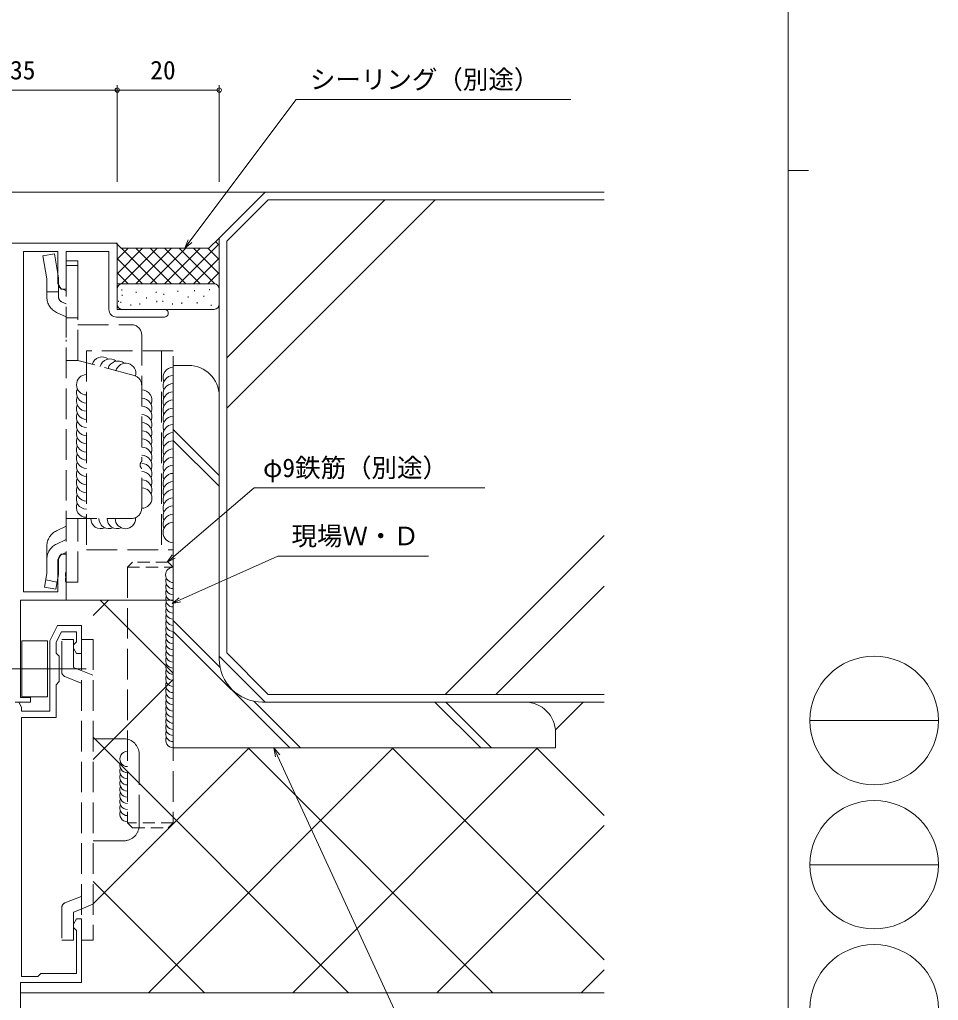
# Model space of a CAD drawing. Units: millimetres, scale not verified. Extents: x -594 to 539, y -420 to 386.
# Drawn here: x 359.2 to 539.5, y -155.8 to 36.6 of the extents above; entities that cross this region are included whole.
import ezdxf
from ezdxf.enums import TextEntityAlignment as Align

# ---------------------------------------------------------------- set-up
doc = ezdxf.new("R2010")
doc.units = ezdxf.units.MM
doc.header["$LTSCALE"] = 2
for name, pattern in [('CHAIN2', [12, 9, -1, 1, -1]), ('DASHED1', [1.8, 1.2, -0.6]), ('DASHED3', [4, 3, -1])]:
    doc.linetypes.add(name, pattern=pattern)
for name, color, linetype, lineweight in [('0-1_YKK_ZWAK', 7, 'Continuous', 9), ('0-3_YKK_11', 7, 'Continuous', 9), ('0-5_YKK_13', 4, 'Continuous', 9), ('0-7_YKK_D', 6, 'Continuous', 9), ('0-8_YSS_K', 3, 'Continuous', 9), ('0-9_YSS_KE', 3, 'Continuous', 9)]:
    doc.layers.add(name, color=color, linetype=linetype, lineweight=lineweight)
doc.styles.add('ＭＳ ゴシック', font='')
doc.styles.get('ＭＳ ゴシック').set_extended_font_data('MS Gothic')

msp = doc.modelspace()

# ---------------------------------------------------------------- linework, layer by layer
at = {"layer": '0-1_YKK_ZWAK'}
for p, q in [((510, 382), (510, -368)), ((510, 7), (514, 7)), ((514.252, -100.88), (539.452, -100.88)), ((514.252, -129.16), (539.452, -129.16))]:
    msp.add_line(p, q, dxfattribs=at)
for centre in [(526.852, -100.88), (526.852, -129.16), (526.852, -157.44)]:
    msp.add_circle(centre, 12.6, dxfattribs=at)
at = {"layer": '0-3_YKK_11'}
for p, q in [((378.363, -7.266), (343.363, -7.266)), ((378.363, -20.266), (378.363, -7.266)), ((359.993, -8.896), (366.733, -8.896)), ((359.993, -75.636), (359.993, -8.896)), ((366.733, -8.896), (366.733, -15.175)), ((368.363, -8.896), (376.733, -8.896)), ((368.363, -16.266), (368.363, -8.896)), ((376.733, -8.896), (376.733, -20.266)), ((366.733, -15.175), (367.363, -16.266)), ((367.363, -16.266), (368.363, -16.266)), ((387.613, -20.266), (378.363, -20.266)), ((378.233, -21.766), (387.613, -21.766)), ((367.363, -68.266), (366.733, -69.358)), ((368.363, -68.266), (367.363, -68.266)), ((368.363, -71.808), (368.363, -68.266)), ((366.733, -69.358), (366.733, -75.636)), ((368.243, -71.991), (368.363, -71.808)), ((368.243, -72.541), (368.243, -71.991)), ((368.363, -72.725), (368.243, -72.541)), ((368.243, -72.991), (368.363, -72.808)), ((368.243, -73.541), (368.243, -72.991)), ((368.363, -72.808), (368.363, -72.725)), ((368.363, -73.725), (368.243, -73.541)), ((368.363, -77.266), (368.363, -73.725)), ((366.733, -75.636), (359.993, -75.636)), ((359.363, -77.266), (368.363, -77.266)), ((359.363, -96.366), (359.363, -77.266)), ((365.163, -85.266), (366.663, -82.266)), ((366.663, -82.266), (371.363, -82.266)), ((371.363, -82.266), (371.363, -87.766)), ((367.405, -83.466), (366.363, -85.55)), ((370.363, -83.466), (367.405, -83.466)), ((370.363, -85.466), (370.363, -83.466)), ((365.163, -99.066), (365.163, -85.266)), ((366.363, -85.55), (366.363, -87.666)), ((369.763, -86.066), (370.063, -85.766)), ((369.763, -86.727), (369.763, -86.066)), ((370.063, -85.766), (370.363, -85.466)), ((366.363, -87.666), (366.963, -88.266)), ((366.963, -88.266), (366.963, -93.266)), ((370.363, -87.766), (369.763, -86.727)), ((371.363, -87.766), (370.363, -87.766)), ((366.963, -93.266), (366.363, -93.866)), ((366.363, -93.866), (366.363, -100.266)), ((358.363, -97.266), (361.363, -97.266)), ((359.063, -97.266), (359.563, -98.266)), ((361.363, -96.366), (359.363, -96.366)), ((361.363, -97.266), (361.363, -96.366)), ((359.563, -98.266), (359.563, -99.066)), ((359.563, -99.066), (365.163, -99.066)), ((366.363, -100.266), (359.563, -100.266)), ((359.563, -100.266), (359.563, -151.066)), ((369.763, -140.806), (370.363, -139.766)), ((370.363, -139.766), (371.363, -139.766)), ((371.363, -139.766), (371.363, -152.266)), ((369.763, -141.466), (369.763, -140.806)), ((370.063, -141.766), (369.763, -141.466)), ((370.363, -142.066), (370.063, -141.766)), ((370.363, -150.466), (370.363, -142.066)), ((359.563, -151.066), (362.763, -151.066)), ((362.763, -151.066), (363.363, -150.466)), ((363.363, -150.466), (370.363, -150.466)), ((359.363, -152.266), (359.363, -171.366)), ((371.363, -152.266), (359.363, -152.266))]:
    msp.add_line(p, q, dxfattribs=at)
for centre, radius, start, end in [((378.233, -20.266), 1.5, 180, 269.99998), ((387.613, -21.016), 0.75, 269.99998, 90)]:
    msp.add_arc(centre, radius, start, end, dxfattribs=at)
at = {"layer": '0-5_YKK_13', "linetype": 'DASHED3'}
for p, q in [((366.039, -9.395), (363.774, -9.794)), ((366.863, -14.067), (366.039, -9.395)), ((364.563, -14.268), (363.774, -9.794)), ((370.663, -10.766), (368.363, -10.766)), ((368.363, -73.766), (368.363, -10.766)), ((370.663, -30.283), (370.663, -10.766)), ((370.663, -11.666), (368.363, -11.666)), ((370.663, -19.266), (370.663, -11.666)), ((364.563, -17.862), (364.563, -14.268)), ((366.863, -17.862), (366.863, -14.067)), ((364.563, -16.791), (366.863, -16.791)), ((368.363, -16.617), (366.863, -15.907)), ((368.363, -15.788), (368.363, -16.498)), ((368.363, -19.199), (367.441, -18.769)), ((366.468, -20.853), (368.363, -21.737)), ((368.363, -21.903), (370.663, -21.903)), ((370.663, -23.266), (381.163, -23.266)), ((368.363, -26.566), (368.363, -26.266)), ((383.163, -25.266), (383.163, -50.052)), ((389.363, -28.416), (372.363, -28.416)), ((372.363, -28.416), (372.363, -67.416)), ((387.063, -28.416), (387.063, -67.416)), ((389.363, -67.416), (389.363, -28.416)), ((370.663, -30.283), (368.363, -30.283)), ((381.681, -33.235), (370.663, -30.283)), ((383.163, -59.266), (383.163, -51.481)), ((368.363, -61.266), (381.163, -61.266)), ((370.663, -73.766), (370.663, -61.266)), ((366.468, -63.679), (368.363, -62.796)), ((366.451, -66.276), (368.363, -65.371)), ((368.363, -64.966), (368.363, -65.266)), ((364.563, -66.67), (364.563, -69.208)), ((368.363, -67.915), (367.435, -68.355)), ((372.363, -67.416), (389.363, -67.416)), ((364.563, -69.259), (364.563, -72.025)), ((366.863, -69.259), (366.863, -72.226)), ((364.563, -72.025), (364.085, -74.738)), ((366.863, -72.226), (366.35, -75.138)), ((364.085, -74.738), (366.35, -75.138)), ((364.334, -73.326), (366.599, -73.726)), ((368.363, -73.766), (370.663, -73.766)), ((367.49, -91.344), (367.49, -84.967)), ((367.491, -84.967), (369.79, -84.967)), ((369.79, -84.967), (369.79, -90.468)), ((371.364, -84.966), (371.363, -143.967)), ((371.364, -84.966), (373.664, -84.967)), ((373.664, -84.967), (373.659, -143.966)), ((368.116, -92.271), (371.29, -93.554)), ((369.79, -90.467), (371.29, -91.073)), ((371.29, -91.073), (373.59, -92.003)), ((373.665, -104.467), (379.663, -104.467)), ((382.663, -107.467), (382.663, -121.467)), ((373.663, -124.467), (379.663, -124.467)), ((368.113, -136.662), (371.288, -135.38)), ((367.487, -137.589), (367.487, -143.966)), ((369.787, -143.966), (369.788, -138.466)), ((369.788, -138.467), (371.288, -137.861)), ((371.288, -137.861), (373.588, -136.931)), ((367.488, -143.966), (369.788, -143.966)), ((371.361, -143.967), (373.658, -143.967))]:
    msp.add_line(p, q, dxfattribs=at)
at = {"layer": '0-5_YKK_13'}
for p, q in [((359.664, -85.266), (364.664, -85.266)), ((359.664, -96.266), (359.664, -85.266)), ((364.664, -85.266), (364.664, -96.266)), ((364.664, -96.266), (359.664, -96.266))]:
    msp.add_line(p, q, dxfattribs=at)
at = {"layer": '0-5_YKK_13', "linetype": 'CHAIN2'}
msp.add_line((357.12, -90.766), (372.248, -90.766), dxfattribs=at)
msp.add_line((357.12, -90.766), (372.248, -90.766), dxfattribs=at)
at = {"layer": '0-5_YKK_13', "linetype": 'DASHED3'}
for centre, radius, start, end in [((367.863, -17.862), 3.3, 180, 245), ((367.863, -17.862), 1, 180, 245), ((381.163, -25.266), 2, 0, 90), ((381.163, -35.167), 2, 0, 75), ((383.863, -50.766), 1, 134.427, 225.57298), ((381.163, -59.266), 2, 270, 0), ((367.863, -66.67), 3.3, 115, 180), ((367.863, -69.259), 3.3, 115.33087, 180), ((367.863, -69.259), 1, 115.33087, 180), ((368.49, -91.344), 1, 180, 247.99664), ((379.663, -107.467), 3, 359.99876, 89.99844), ((379.663, -121.467), 3, 269.99872, 359.99876), ((368.488, -137.59), 1, 111.99782, 180)]:
    msp.add_arc(centre, radius, start, end, dxfattribs=at)
at = {"layer": '0-7_YKK_D'}
for p, q in [((378.363, 4.734), (378.363, 23.734)), ((378.363, 4.734), (378.363, 23.734)), ((398.363, 4.734), (398.363, 23.734)), ((378.363, 22.734), (343.363, 22.734)), ((398.363, 22.734), (378.363, 22.734)), ((392.623, -6.906), (413.465, 20.891)), ((413.465, 20.891), (467.365, 20.891)), ((391.603, -8.266), (392.259, -6.633)), ((391.603, -8.266), (392.623, -6.906)), ((392.987, -7.179), (391.603, -8.266)), ((389.44, -68.717), (405.227, -55.248)), ((405.227, -55.248), (450.487, -55.248)), ((388.146, -69.821), (389.144, -68.371)), ((388.146, -69.821), (389.44, -68.717)), ((389.735, -69.064), (388.146, -69.821)), ((390.678, -77.218), (409.851, -68.627)), ((409.851, -68.627), (439.431, -68.627)), ((389.126, -77.913), (390.491, -76.802)), ((389.126, -77.913), (390.678, -77.218)), ((390.864, -77.634), (389.126, -77.913)), ((409.111, -106.266), (409.822, -107.81)), ((409.111, -106.266), (410.236, -107.619)), ((409.409, -108.001), (409.111, -106.266)), ((409.822, -107.81), (440.146, -173.625))]:
    msp.add_line(p, q, dxfattribs=at)
for centre in [(378.363, 22.734), (378.363, 22.734), (398.363, 22.734)]:
    msp.add_circle(centre, 0.425, dxfattribs=at)
at = {"layer": '0-8_YSS_K'}
for p, q in [((257.363, 2.734), (407.363, 2.734)), ((430.83, 1.234), (399.863, -29.733)), ((440.73, 1.234), (399.863, -39.632)), ((407.984, 1.234), (399.863, -6.887)), ((407.984, 1.234), (473.869, 1.234)), ((379.165, -8.266), (378.165, -7.266)), ((398.363, -7.386), (390.483, -15.266)), ((398.363, -6.266), (396.363, -8.266)), ((397.666, -6.964), (398.363, -7.661)), ((399.863, -6.887), (399.863, -87.645)), ((380.512, -8.266), (378.341, -10.438)), ((383.341, -8.266), (378.341, -13.266)), ((396.363, -8.266), (379.165, -8.266)), ((379.169, -8.266), (386.169, -15.266)), ((386.169, -8.266), (379.169, -15.266)), ((381.997, -8.266), (388.997, -15.266)), ((388.997, -8.266), (381.997, -15.266)), ((384.826, -8.266), (391.826, -15.266)), ((391.826, -8.266), (384.826, -15.266)), ((394.654, -8.266), (387.654, -15.266)), ((387.654, -8.266), (394.654, -15.266)), ((390.483, -8.266), (397.491, -15.274)), ((393.311, -8.266), (398.363, -13.318)), ((396.14, -8.266), (398.363, -10.49)), ((378.341, -10.266), (383.341, -15.266)), ((398.363, -10.214), (393.311, -15.266)), ((378.341, -13.095), (380.512, -15.266)), ((398.363, -13.043), (396.14, -15.266)), ((378.341, -15.266), (397.363, -15.266)), ((397.363, -15.266), (379.341, -15.266)), ((378.341, -16.266), (378.341, -19.266)), ((379.255, -16.344), (379.255, -16.544)), ((382.07, -16.836), (382.07, -17.036)), ((386.003, -16.836), (386.003, -17.036)), ((387.521, -17.235), (387.521, -17.435)), ((390.267, -16.641), (390.267, -16.841)), ((393.548, -16.474), (393.548, -16.674)), ((396.462, -16.316), (396.462, -16.516)), ((398.355, -16.138), (398.363, -16.146)), ((398.363, -16.266), (398.363, -19.266)), ((378.587, -18.571), (378.587, -18.771)), ((379.101, -18.766), (379.101, -18.966)), ((379.324, -17.43), (379.324, -17.63)), ((382.812, -19.137), (382.812, -19.337)), ((384.073, -17.949), (384.073, -18.149)), ((386.151, -18.617), (386.151, -18.817)), ((387.298, -18.571), (387.298, -18.771)), ((389.228, -19.09), (389.228, -19.29)), ((391.009, -18.942), (391.009, -19.142)), ((392.271, -17.754), (392.271, -17.954)), ((394.055, -18.879), (394.055, -19.079)), ((395.322, -17.582), (395.322, -17.782)), ((397.363, -20.266), (379.341, -20.266)), ((381.03, -19.285), (381.03, -19.485)), ((396.779, -19.354), (396.779, -19.554)), ((389.363, -31.266), (389.363, -106.266)), ((392.363, -31.266), (389.363, -31.266)), ((398.363, -88.766), (398.363, -37.266)), ((389.363, -43.82), (398.363, -52.82)), ((389.363, -45.943), (398.363, -54.943)), ((473.869, -64.621), (442.724, -95.766)), ((473.869, -74.521), (452.624, -95.766)), ((367.863, -77.266), (389.363, -77.266)), ((373.659, -80.265), (376.657, -77.266)), ((389.363, -91.583), (375.046, -77.266)), ((389.363, -81.296), (398.535, -90.469)), ((389.363, -83.419), (412.21, -106.266)), ((399.863, -87.645), (407.984, -95.766)), ((373.659, -108.549), (389.363, -92.845)), ((407.984, -95.766), (473.869, -95.766)), ((405.161, -97.094), (414.333, -106.266)), ((458.363, -97.266), (406.863, -97.266)), ((440.686, -97.266), (449.686, -106.266)), ((442.81, -97.266), (451.81, -106.266)), ((464.338, -102.722), (469.795, -97.266)), ((464.363, -106.266), (464.363, -103.266)), ((423.762, -154.266), (373.659, -104.163)), ((373.659, -136.834), (404.226, -106.266)), ((384.51, -154.266), (432.51, -106.266)), ((389.363, -106.266), (464.363, -106.266)), ((452.046, -154.266), (404.046, -106.266)), ((412.794, -154.266), (460.795, -106.266)), ((473.869, -147.805), (432.33, -106.266)), ((473.869, -119.521), (460.614, -106.266)), ((441.079, -154.266), (473.869, -121.476)), ((395.478, -154.266), (373.659, -132.447)), ((469.363, -154.266), (473.869, -149.76))]:
    msp.add_line(p, q, dxfattribs=at)
at = {"layer": '0-8_YSS_K', "linetype": 'DASHED1'}
for p, q in [((381.363, -69.821), (380.363, -70.821)), ((380.363, -70.821), (389.363, -70.821)), ((388.363, -69.821), (381.363, -69.821)), ((389.363, -70.821), (388.363, -69.821)), ((380.363, -120.928), (381.363, -121.928)), ((389.363, -120.928), (380.363, -120.928)), ((388.363, -121.928), (389.363, -120.928)), ((381.363, -121.928), (388.363, -121.928))]:
    msp.add_line(p, q, dxfattribs=at)
at = {"layer": '0-8_YSS_K', "linetype": 'DASHED3'}
for p, q in [((380.363, -70.821), (380.363, -120.928)), ((389.363, -70.821), (389.363, -120.928))]:
    msp.add_line(p, q, dxfattribs=at)
at = {"layer": '0-8_YSS_K'}
for centre, radius, start, end in [((379.341, -16.266), 1, 90, 180), ((397.363, -16.266), 1, 0, 90), ((379.341, -19.266), 1, 180, 270), ((397.363, -19.266), 1, 270, 0), ((375.388, -31.595), 2, 51.42181, 165), ((376.94, -31.988), 2, 51.42181, 165), ((378.485, -32.402), 2, 51.42181, 165), ((380.031, -32.816), 2, 345, 165), ((389.363, -33.616), 2, 90, 203.57817), ((392.363, -37.266), 6, 0, 90), ((372.372, -35.041), 2, 89.9212, 269.9212), ((389.363, -35.216), 2, 90, 203.57817), ((372.37, -36.641), 2, 156.34303, 269.9212), ((383.163, -38.066), 2, 336.42181, 90), ((389.363, -36.816), 2, 90, 203.57817), ((389.363, -38.416), 2, 90, 203.57817), ((372.367, -38.24), 2, 156.34303, 269.9212), ((383.163, -39.666), 2, 336.42181, 90), ((389.363, -40.016), 2, 90, 203.57817), ((372.365, -39.841), 2, 156.34303, 269.9212), ((383.163, -41.266), 2, 336.42181, 90), ((389.363, -41.616), 2, 90, 203.57817), ((372.361, -43.041), 2, 156.34303, 269.9212), ((372.363, -41.441), 2, 156.34303, 269.9212), ((383.163, -42.866), 2, 336.42181, 90), ((389.363, -43.216), 2, 90, 203.57817), ((372.359, -44.641), 2, 156.34303, 269.9212), ((383.163, -44.466), 2, 336.42181, 90), ((383.163, -46.066), 2, 336.42181, 90), ((389.363, -44.816), 2, 90, 203.57817), ((372.357, -46.241), 2, 156.34303, 269.9212), ((383.163, -47.666), 2, 336.42181, 90), ((389.363, -46.416), 2, 90, 203.57817), ((389.363, -48.016), 2, 90, 203.57817), ((372.354, -47.841), 2, 156.34303, 269.9212), ((383.163, -49.266), 2, 336.42181, 90), ((389.363, -49.616), 2, 90, 203.57817), ((372.352, -49.441), 2, 156.34303, 269.9212), ((383.163, -50.866), 2, 336.42181, 90), ((389.363, -51.216), 2, 90, 203.57817), ((372.348, -52.641), 2, 156.34303, 269.9212), ((372.35, -51.04), 2, 156.34303, 269.9212), ((383.163, -52.466), 2, 336.42181, 90), ((389.363, -52.816), 2, 90, 203.57817), ((372.345, -54.241), 2, 156.34303, 269.9212), ((383.163, -54.066), 2, 336.42181, 90), ((383.163, -55.666), 2, 336.42181, 90), ((389.363, -54.416), 2, 90, 203.57817), ((372.343, -55.841), 2, 156.34303, 269.9212), ((383.163, -57.266), 2, 270, 90), ((389.363, -56.016), 2, 90, 203.57817), ((389.363, -57.616), 2, 90, 203.57817), ((372.341, -57.44), 2, 156.34303, 269.9212), ((389.363, -59.216), 2, 90, 203.57817), ((372.339, -59.041), 2, 156.34303, 269.9212), ((389.363, -60.816), 2, 90, 203.57817), ((375.163, -61.266), 2, 180, 293.57817), ((376.763, -61.266), 2, 180, 293.57817), ((378.363, -61.266), 2, 180, 293.57817), ((379.963, -61.266), 2, 180, 0), ((389.363, -62.416), 2, 90, 203.57817), ((389.363, -64.016), 2, 90, 270), ((389.363, -72.321), 1.5, 90, 270), ((389.363, -73.521), 1.5, 156.42181, 270), ((389.363, -74.721), 1.5, 156.42181, 270), ((389.363, -75.921), 1.5, 156.42181, 270), ((389.363, -77.121), 1.5, 156.42181, 270), ((389.363, -78.321), 1.5, 156.42181, 270), ((389.363, -79.521), 1.5, 156.42181, 270), ((389.363, -80.721), 1.5, 156.42181, 270), ((389.363, -81.921), 1.5, 156.42181, 270), ((389.363, -83.121), 1.5, 156.42181, 270), ((389.363, -84.321), 1.5, 156.42181, 270), ((389.363, -85.521), 1.5, 156.42181, 270), ((389.363, -86.721), 1.5, 156.42181, 270), ((389.363, -87.921), 1.5, 156.42181, 270), ((389.363, -89.121), 1.5, 156.42181, 270), ((389.363, -90.321), 1.5, 156.42181, 270), ((406.863, -88.766), 8.5, 180, 270), ((389.363, -91.521), 1.5, 156.42181, 270), ((389.363, -92.721), 1.5, 156.42181, 270), ((389.363, -93.921), 1.5, 156.42181, 270), ((389.363, -95.121), 1.5, 156.42181, 270), ((389.363, -96.321), 1.5, 156.42181, 270), ((389.363, -97.521), 1.5, 156.42181, 270), ((458.363, -103.266), 6, 0, 90), ((389.363, -98.721), 1.5, 156.42181, 270), ((389.363, -99.921), 1.5, 156.42181, 270), ((389.363, -101.121), 1.5, 156.42181, 270), ((389.363, -102.321), 1.5, 156.42181, 270), ((389.363, -103.521), 1.5, 156.42181, 270), ((389.363, -104.721), 1.5, 156.42181, 270), ((380.363, -108.428), 1.5, 89.99849, 269.99849), ((380.363, -109.628), 1.5, 156.4203, 269.99849), ((380.363, -110.828), 1.5, 156.4203, 269.99849), ((380.363, -112.028), 1.5, 156.4203, 269.99849), ((380.363, -113.228), 1.5, 156.4203, 269.99849), ((380.363, -114.428), 1.5, 156.4203, 269.99849), ((380.363, -115.628), 1.5, 156.4203, 269.99849), ((380.363, -116.828), 1.5, 156.4203, 269.99849), ((380.363, -118.028), 1.5, 156.4203, 269.99849), ((380.363, -119.228), 1.5, 156.4203, 269.99849)]:
    msp.add_arc(centre, radius, start, end, dxfattribs=at)
at = {"layer": '0-9_YSS_KE'}
for p, q in [((407.363, 2.734), (398.363, -6.266)), ((407.363, 2.734), (473.869, 2.734)), ((398.363, -6.266), (398.363, -88.266)), ((407.363, -97.266), (398.363, -88.266)), ((407.363, -97.266), (473.869, -97.266)), ((473.869, -154.266), (359.363, -154.266))]:
    msp.add_line(p, q, dxfattribs=at)

# ---------------------------------------------------------------- texts
at = {"layer": '0-7_YKK_D', "color": 4, "style": 'ＭＳ ゴシック'}
for s, p in [('35', (357.343, 23.734)), ('20', (384.843, 23.734)), ('シーリング（別途）', (416.165, 21.891)), ('φ9鉄筋（別途）', (406.967, -54.248)), ('現場Ｗ・Ｄ', (412.551, -67.627))]:
    msp.add_text(s, height=3.666, dxfattribs=at).set_placement(p, align=Align.BOTTOM_LEFT)

doc.saveas('drawing.dxf')
